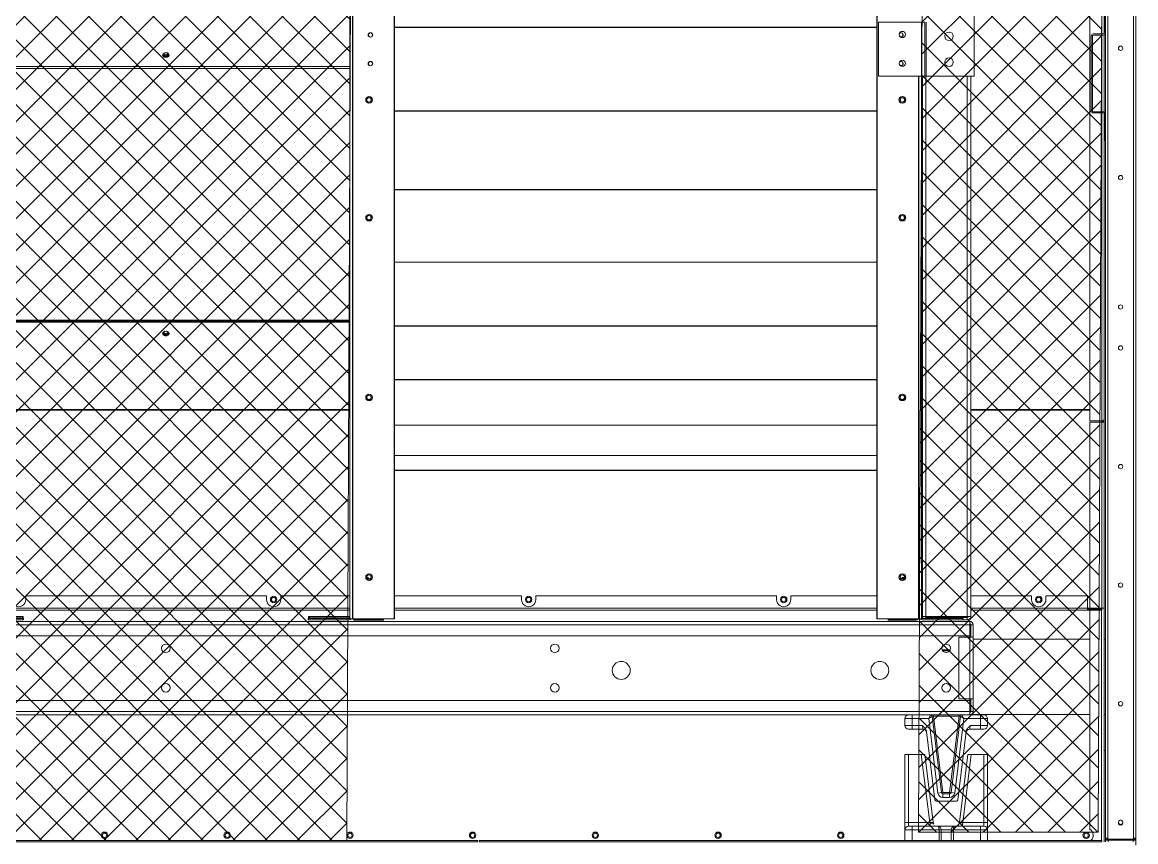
# Model space of a CAD drawing. Header units: millimetres. Extents: x 2142 to 31549, y 1327 to 22122.
# Drawn here: x 22209 to 23759, y 9060 to 10200 of the extents above; entities that cross this region are included whole.
import ezdxf

# ---------------------------------------------------------------- set-up
doc = ezdxf.new("R2010")
doc.units = ezdxf.units.MM
pattern_1 = [(45, (-804195.864, -479305.567), (-22.4506403, 22.4506403), []), (135, (-804195.864, -479305.567), (-22.4506403, -22.4506403), [])]

# ---------------------------------------------------------------- blocks, each defined once
blk = doc.blocks.new('2')
at = {"lineweight": 5}
h = blk.add_hatch(dxfattribs=at)
h.set_pattern_fill('ANSI37', scale=10)
h.set_pattern_definition(pattern_1)
h.paths.add_polyline_path([(23706.8, 9073.3), (23715.2, 10995.5), (23465.2, 10995.5), (23456.8, 9073.3)])
h = blk.add_hatch(dxfattribs=at)
h.set_pattern_fill('ANSI37', scale=10)
h.set_pattern_definition(pattern_1)
h.paths.add_polyline_path([(22661.2, 9061.4), (22669.6, 10983.7), (22157.2, 10983.7), (22148.8, 9061.4)])
at = {"color": 7, "lineweight": 20}
for p, q in [((23717.2, 9064.9), (23717.2, 11906.7)), ((23720.3, 9064.9), (23720.3, 11906.7)), ((23756.1, 9064.9), (23756.1, 11906.7)), ((23759.2, 9064.9), (23759.2, 11906.7)), ((22665.4, 9369.9), (22665.4, 10782.2)), ((22668.9, 9369.9), (22668.9, 10783.4)), ((22669.4, 9369.9), (22669.4, 10783.4)), ((22726.9, 9369.9), (22726.9, 10783.4)), ((22727.4, 9369.9), (22727.4, 10783.4)), ((23399, 9369.9), (23399, 10783.4)), ((23399.5, 9369.9), (23399.5, 10783.4)), ((21290.1, 9366.4), (23528.3, 9366.4)), ((21290.1, 9361.7), (23528.3, 9361.7)), ((21290.1, 9346.4), (23528.3, 9346.4)), ((23528.3, 9256.4), (21290.1, 9256.4)), ((23528.3, 9241.1), (21290.1, 9241.1)), ((23528.3, 9236.4), (21290.1, 9236.4))]:
    blk.add_line(p, q, dxfattribs=at)
at = {"color": 7, "lineweight": 20, "ltscale": 0.063889}
blk.add_line((23534.3, 10239.9), (23534.3, 10124.9), dxfattribs=at)
at = {"color": 7, "lineweight": 20, "ltscale": 0.316783}
blk.add_line((23695.2, 10215.6), (23695.2, 9645.3), dxfattribs=at)
at = {"color": 7, "lineweight": 20, "ltscale": 0.017627}
blk.add_line((23712.1, 10183.8), (23712.1, 10215.6), dxfattribs=at)
at = {"color": 7, "lineweight": 20, "ltscale": 0.018559}
blk.add_line((23715.2, 10184.3), (23715.2, 10217.7), dxfattribs=at)
at = {"color": 7, "lineweight": 20, "ltscale": 0.0205}
for p, q in [((23715.6, 10185.3), (23715.6, 10222.2)), ((23715.6, 10072.3), (23715.6, 10035.4))]:
    blk.add_line(p, q, dxfattribs=at)
at = {"color": 7, "lineweight": 20, "ltscale": 0.033333}
for p, q in [((23461.1, 10199.9), (23401.1, 10199.9)), ((23401.1, 10124.9), (23461.1, 10124.9))]:
    blk.add_line(p, q, dxfattribs=at)
at = {"color": 7, "lineweight": 20, "ltscale": 0.041667}
for p, q in [((23401.1, 10124.9), (23401.1, 10199.9)), ((23461.1, 10199.9), (23461.1, 10124.9)), ((23465.8, 10199.9), (23465.8, 10124.9)), ((23467.3, 10199.9), (23467.3, 10124.9))]:
    blk.add_line(p, q, dxfattribs=at)
at = {"color": 7, "lineweight": 20, "ltscale": 0.002611}
for p, q in [((23461.1, 10199.9), (23465.8, 10199.9)), ((23461.1, 10124.9), (23465.8, 10124.9)), ((23462.5, 9373.1), (23467.2, 9373.1)), ((23529.5, 9373.1), (23524.8, 9373.1)), ((23528.3, 9361.7), (23528.3, 9366.4)), ((23528.3, 9344.4), (23533, 9344.4)), ((23528.3, 9258.4), (23533, 9258.4)), ((23528.3, 9241.1), (23528.3, 9236.4))]:
    blk.add_line(p, q, dxfattribs=at)
at = {"color": 7, "lineweight": 20, "ltscale": 0.373111}
for p, q in [((23399, 10193), (22727.4, 10193)), ((22727.4, 10192.9), (23399, 10192.9)), ((22727.4, 10192.6), (23399, 10192.6)), ((23399, 10192.5), (22727.4, 10192.5)), ((23399, 10076.9), (22727.4, 10076.9)), ((22727.4, 10076.8), (23399, 10076.8)), ((22727.4, 10076.5), (23399, 10076.5)), ((23399, 10076.4), (22727.4, 10076.4)), ((23399, 9967.1), (22727.4, 9967.1)), ((22727.4, 9967), (23399, 9967)), ((22727.4, 9966.7), (23399, 9966.7)), ((23399, 9966.6), (22727.4, 9966.6)), ((23399, 9866.4), (22727.4, 9866.4)), ((22727.4, 9866.3), (23399, 9866.3)), ((22727.4, 9866.1), (23399, 9866.1)), ((23399, 9866), (22727.4, 9866)), ((23399, 9777.5), (22727.4, 9777.5)), ((22727.4, 9777.4), (23399, 9777.4)), ((22727.4, 9777.2), (23399, 9777.2)), ((23399, 9777.2), (22727.4, 9777.2)), ((23399, 9702.7), (22727.4, 9702.7)), ((22727.4, 9702.6), (23399, 9702.6)), ((22727.4, 9702.4), (23399, 9702.4)), ((23399, 9702.4), (22727.4, 9702.4)), ((23399, 9639.6), (22727.4, 9639.6)), ((22727.4, 9639.5), (23399, 9639.5)), ((22727.4, 9639.4), (23399, 9639.4)), ((23399, 9639.4), (22727.4, 9639.4)), ((22727.4, 9597.2), (23399, 9597.2)), ((23399, 9597.2), (22727.4, 9597.2)), ((22727.4, 9597.1), (23399, 9597.1)), ((23399, 9597.1), (22727.4, 9597.1)), ((23399, 9576.6), (22727.4, 9576.6)), ((22727.4, 9576.5), (23399, 9576.5)), ((22727.4, 9576.5), (23399, 9576.5)), ((22727.4, 9384.9), (23399, 9384.9)), ((22727.4, 9381.8), (23399, 9381.8))]:
    blk.add_line(p, q, dxfattribs=at)
at = {"color": 7, "lineweight": 20, "ltscale": 0.039056}
blk.add_line((23534.3, 10124.9), (23534.3, 10195.2), dxfattribs=at)
at = {"color": 7, "lineweight": 20, "ltscale": 0.007667}
for p, q in [((23700.3, 10183.8), (23714.1, 10183.8)), ((23700.3, 10182.2), (23714.1, 10182.2)), ((23700.3, 10075.4), (23714.1, 10075.4)), ((23714.1, 10073.8), (23700.3, 10073.8))]:
    blk.add_line(p, q, dxfattribs=at)
at = {"color": 7, "lineweight": 20, "ltscale": 0.057667}
for p, q in [((23697.2, 10180.7), (23697.2, 10076.9)), ((23698.8, 10180.7), (23698.8, 10076.9))]:
    blk.add_line(p, q, dxfattribs=at)
at = {"color": 7, "lineweight": 20, "ltscale": 0.059333}
blk.add_line((23712.1, 10075.4), (23712.1, 10182.2), dxfattribs=at)
at = {"color": 7, "lineweight": 20, "ltscale": 0.059558}
blk.add_line((23715.2, 10075.2), (23715.2, 10182.4), dxfattribs=at)
at = {"color": 7, "lineweight": 20, "ltscale": 0.284666}
blk.add_line((22153, 10138.2), (22665.4, 10138.2), dxfattribs=at)
at = {"color": 7, "lineweight": 20, "ltscale": 0.284667}
for p, q in [((22665.4, 10135.8), (22153, 10135.8)), ((22153, 9785.5), (22665.4, 9785.5)), ((22153, 9784.4), (22665.4, 9784.4)), ((22665.4, 9784), (22153, 9784)), ((22665.4, 9782.9), (22153, 9782.9)), ((22153, 9661.4), (22665.4, 9661.4)), ((22153, 9660.3), (22665.4, 9660.3)), ((22153, 9384.9), (22665.4, 9384.9)), ((22153, 9381.8), (22665.4, 9381.8))]:
    blk.add_line(p, q, dxfattribs=at)
at = {"color": 7, "lineweight": 20, "ltscale": 0.419444}
for p, q in [((23457, 9369.9), (23457, 10124.9)), ((23457.5, 9369.9), (23457.5, 10124.9)), ((23461, 9369.9), (23461, 10124.9))]:
    blk.add_line(p, q, dxfattribs=at)
at = {"color": 7, "lineweight": 20, "ltscale": 5.55578e-05}
blk.add_line((23461.1, 10124.9), (23461, 10124.9), dxfattribs=at)
at = {"color": 7, "lineweight": 20, "ltscale": 0.000160516}
blk.add_line((23461.4, 10124.9), (23461.1, 10124.9), dxfattribs=at)
at = {"color": 7, "lineweight": 20, "ltscale": 0.000777778}
blk.add_line((23462.5, 10124.9), (23461.1, 10124.9), dxfattribs=at)
at = {"color": 7, "lineweight": 20, "ltscale": 1.1675e-05}
blk.add_line((23461.1, 10124.9), (23461.1, 10124.9), dxfattribs=at)
at = {"color": 7, "lineweight": 20, "ltscale": 0.417667}
for p, q in [((23462.5, 9373.1), (23462.5, 10124.9)), ((23467.2, 9373.1), (23467.2, 10124.9)), ((23524.8, 9373.1), (23524.8, 10124.9)), ((23529.5, 9373.1), (23529.5, 10124.9))]:
    blk.add_line(p, q, dxfattribs=at)
at = {"color": 7, "lineweight": 20, "ltscale": 0.000833333}
for p, q in [((23465.8, 10124.9), (23467.3, 10124.9)), ((23712.1, 9384.9), (23712.1, 9383.4)), ((22667.4, 9369.9), (22668.9, 9369.9)), ((22667.9, 9369.9), (22669.4, 9369.9)), ((23458.5, 9369.9), (23457, 9369.9)), ((23459, 9369.9), (23457.5, 9369.9)), ((23528.3, 9361.7), (23529.8, 9361.7)), ((23528.3, 9241.1), (23529.8, 9241.1)), ((23720.3, 9063.4), (23720.3, 9064.9)), ((23759.2, 9063.4), (23759.2, 9064.9))]:
    blk.add_line(p, q, dxfattribs=at)
at = {"color": 7, "lineweight": 20, "ltscale": 0.038056}
blk.add_line((23465.8, 10124.9), (23534.3, 10124.9), dxfattribs=at)
at = {"color": 7, "lineweight": 20, "ltscale": 0.037222}
blk.add_line((23534.3, 10124.9), (23467.3, 10124.9), dxfattribs=at)
at = {"color": 7, "lineweight": 20, "ltscale": 0.002667}
blk.add_line((23529.5, 10124.9), (23534.3, 10124.9), dxfattribs=at)
at = {"color": 7, "lineweight": 20, "ltscale": 1.16463e-05}
blk.add_line((23534.3, 10124.9), (23534.3, 10124.9), dxfattribs=at)
at = {"color": 7, "lineweight": 20, "ltscale": 0.238045}
blk.add_line((23712.1, 9645.3), (23712.1, 10073.8), dxfattribs=at)
at = {"color": 7, "lineweight": 20, "ltscale": 0.236578}
blk.add_line((23715.2, 9647.5), (23715.2, 10073.3), dxfattribs=at)
at = {"color": 7, "lineweight": 20, "ltscale": 0.000888889}
for p, q in [((23715.6, 10035.4), (23717.2, 10035.4)), ((23713.6, 9644.8), (23715.2, 9644.8)), ((23712.1, 9383.4), (23712.1, 9381.8)), ((22669.9, 9369.6), (22671.5, 9369.6)), ((22711.9, 9369.6), (22711.9, 9368)), ((23414.5, 9368), (23414.5, 9369.6)), ((23453.4, 9369.6), (23453.4, 9368)), ((22843.2, 9061.4), (22843.2, 9059.8)), ((22845.2, 9059.8), (22845.2, 9061.4)), ((23712.2, 9059.8), (23712.2, 9061.4)), ((23720.3, 9061.8), (23720.3, 9063.4)), ((23759.2, 9061.8), (23759.2, 9063.4))]:
    blk.add_line(p, q, dxfattribs=at)
at = {"color": 7, "lineweight": 20, "ltscale": 0.000833656}
for p, q in [((23461, 9661.4), (23462.5, 9661.4)), ((23461, 9660.3), (23462.5, 9660.3))]:
    blk.add_line(p, q, dxfattribs=at)
at = {"color": 7, "lineweight": 20, "ltscale": 0.092056}
for p, q in [((23529.5, 9661.4), (23695.2, 9661.4)), ((23529.5, 9660.3), (23695.2, 9660.3))]:
    blk.add_line(p, q, dxfattribs=at)
at = {"color": 7, "lineweight": 20, "ltscale": 0.008061}
blk.add_line((23715.2, 9644.8), (23715.2, 9659.3), dxfattribs=at)
at = {"color": 7, "lineweight": 20, "ltscale": 0.009389}
for p, q in [((23695.2, 9645.3), (23712.1, 9645.3)), ((23695.2, 9643.5), (23712.1, 9643.5)), ((23692.1, 9401.8), (23692.1, 9384.9)), ((23695.2, 9384.9), (23712.1, 9384.9)), ((23759.2, 9064.9), (23759.2, 9081.8))]:
    blk.add_line(p, q, dxfattribs=at)
at = {"color": 7, "lineweight": 20, "ltscale": 0.143679}
for p, q in [((23695.2, 9384.9), (23695.2, 9643.5)), ((23712.1, 9384.9), (23712.1, 9643.5)), ((23715.2, 9384.9), (23715.2, 9643.5))]:
    blk.add_line(p, q, dxfattribs=at)
at = {"color": 7, "lineweight": 20, "ltscale": 0.00103}
blk.add_line((23712.1, 9643.5), (23712.1, 9645.3), dxfattribs=at)
at = {"color": 7, "lineweight": 20, "ltscale": 0.001722}
for p, q in [((23715.2, 9643.5), (23712.1, 9643.5)), ((23692.1, 9381.8), (23692.1, 9384.9)), ((23715.2, 9384.9), (23712.1, 9384.9)), ((23717.2, 9064.9), (23720.3, 9064.9)), ((23759.2, 9064.9), (23756.1, 9064.9))]:
    blk.add_line(p, q, dxfattribs=at)
at = {"color": 7, "lineweight": 20, "ltscale": 0.00048142}
blk.add_line((23713.6, 9644.8), (23713.6, 9645.6), dxfattribs=at)
at = {"color": 7, "lineweight": 20, "ltscale": 0.000698042}
for p, q in [((23713.6, 9644.8), (23713.6, 9643.5)), ((23715.2, 9643.5), (23715.2, 9644.8))]:
    blk.add_line(p, q, dxfattribs=at)
at = {"color": 7, "lineweight": 20, "ltscale": 0.000157563}
blk.add_line((23714.9, 9646.6), (23715.2, 9646.6), dxfattribs=at)
at = {"color": 7, "lineweight": 20, "ltscale": 0.000501055}
blk.add_line((23715.2, 9646.6), (23715.2, 9647.5), dxfattribs=at)
at = {"color": 7, "lineweight": 20, "ltscale": 0.186111}
for p, q in [((22549.2, 9401.8), (22214.2, 9401.8)), ((23259.2, 9401.8), (22924.2, 9401.8))]:
    blk.add_line(p, q, dxfattribs=at)
at = {"color": 7, "lineweight": 20, "ltscale": 0.002747}
for p, q in [((22214.2, 9401.8), (22214.2, 9396.8)), ((22549.2, 9396.8), (22549.2, 9401.8)), ((22569.2, 9401.8), (22569.2, 9396.8)), ((22904.2, 9396.8), (22904.2, 9401.8)), ((22924.2, 9401.8), (22924.2, 9396.8)), ((23259.2, 9396.8), (23259.2, 9401.8)), ((23279.2, 9401.8), (23279.2, 9396.8)), ((23614.2, 9396.8), (23614.2, 9401.8)), ((23634.2, 9401.8), (23634.2, 9396.8))]:
    blk.add_line(p, q, dxfattribs=at)
at = {"color": 7, "lineweight": 20, "ltscale": 0.053444}
blk.add_line((22665.4, 9401.8), (22569.2, 9401.8), dxfattribs=at)
at = {"color": 7, "lineweight": 20, "ltscale": 0.098223}
blk.add_line((22904.2, 9401.8), (22727.4, 9401.8), dxfattribs=at)
at = {"color": 7, "lineweight": 20, "ltscale": 0.066555}
blk.add_line((23399, 9401.8), (23279.2, 9401.8), dxfattribs=at)
at = {"color": 7, "lineweight": 20, "ltscale": 0.000833626}
for p, q in [((23462.5, 9401.8), (23461, 9401.8)), ((23461, 9384.9), (23462.5, 9384.9)), ((23461, 9381.8), (23462.5, 9381.8)), ((23461, 9373.3), (23462.5, 9373.3))]:
    blk.add_line(p, q, dxfattribs=at)
at = {"color": 7, "lineweight": 20, "ltscale": 0.047056}
blk.add_line((23614.2, 9401.8), (23529.5, 9401.8), dxfattribs=at)
at = {"color": 7, "lineweight": 20, "ltscale": 0.032167}
blk.add_line((23692.1, 9401.8), (23634.2, 9401.8), dxfattribs=at)
at = {"color": 7, "lineweight": 20, "ltscale": 0.090334}
for p, q in [((23529.5, 9384.9), (23692.1, 9384.9)), ((23529.5, 9381.8), (23692.1, 9381.8))]:
    blk.add_line(p, q, dxfattribs=at)
at = {"color": 7, "lineweight": 20, "ltscale": 0.011111}
for p, q in [((23692.1, 9384.9), (23712.1, 9384.9)), ((23712.1, 9383.4), (23692.1, 9383.4)), ((23692.1, 9381.8), (23712.1, 9381.8))]:
    blk.add_line(p, q, dxfattribs=at)
at = {"color": 7, "lineweight": 20, "ltscale": 0.169047}
blk.add_line((23695.2, 9077.5), (23695.2, 9381.8), dxfattribs=at)
at = {"color": 7, "lineweight": 20, "ltscale": 0.177968}
blk.add_line((23711.7, 9381.8), (23711.7, 9061.4), dxfattribs=at)
at = {"color": 7, "lineweight": 20, "ltscale": 0.180579}
blk.add_line((23715.2, 9384.9), (23715.2, 9059.8), dxfattribs=at)
at = {"color": 7, "lineweight": 20, "ltscale": 0.031945}
blk.add_line((22153, 9373.3), (22210.5, 9373.3), dxfattribs=at)
at = {"color": 7, "lineweight": 20, "ltscale": 0.031389}
for p, q in [((22153, 9373.3), (22209.5, 9373.3)), ((22154, 9370.4), (22210.5, 9370.4)), ((22154, 9368.4), (22210.5, 9368.4)), ((22154.5, 9370.4), (22211, 9370.4)), ((22154.5, 9368.4), (22211, 9368.4)), ((22663.9, 9370.4), (22607.4, 9370.4)), ((22663.9, 9368.4), (22607.4, 9368.4)), ((22664.4, 9370.4), (22607.9, 9370.4)), ((22664.4, 9368.4), (22607.9, 9368.4)), ((22665.4, 9373.3), (22608.9, 9373.3)), ((23462, 9370.4), (23518.5, 9370.4)), ((23462, 9368.4), (23518.5, 9368.4)), ((23462.5, 9370.4), (23519, 9370.4)), ((23462.5, 9368.4), (23519, 9368.4))]:
    blk.add_line(p, q, dxfattribs=at)
at = {"color": 7, "lineweight": 20, "ltscale": 0.031862}
for p, q in [((22153.2, 9371.3), (22210.5, 9371.3)), ((22665.3, 9371.3), (22607.9, 9371.3))]:
    blk.add_line(p, q, dxfattribs=at)
at = {"color": 7, "lineweight": 20, "ltscale": 0.031307}
blk.add_line((22153.2, 9371.3), (22209.5, 9371.3), dxfattribs=at)
at = {"color": 7, "lineweight": 20, "ltscale": 0.001111}
for p, q in [((22209.5, 9371.3), (22209.5, 9373.3)), ((22210.5, 9371.3), (22210.5, 9373.3)), ((22210.5, 9370.4), (22210.5, 9368.4)), ((22211, 9370.4), (22211, 9368.4)), ((22607.4, 9370.4), (22607.4, 9368.4)), ((22607.9, 9371.3), (22607.9, 9373.3)), ((22607.9, 9370.4), (22607.9, 9368.4)), ((22608.9, 9371.3), (22608.9, 9373.3)), ((22665.4, 9369.9), (22667.4, 9369.9)), ((22665.9, 9369.9), (22667.9, 9369.9)), ((23460.5, 9369.9), (23458.5, 9369.9)), ((23461, 9369.9), (23459, 9369.9)), ((23518.5, 9370.4), (23518.5, 9368.4)), ((23519, 9370.4), (23519, 9368.4)), ((23715.2, 9341.7), (23717.2, 9341.7)), ((23717.2, 9236.7), (23715.2, 9236.7)), ((23715.2, 9186.7), (23717.2, 9186.7)), ((23720.7, 9059.8), (23720.7, 9061.8))]:
    blk.add_line(p, q, dxfattribs=at)
at = {"color": 7, "lineweight": 20, "ltscale": 0.031944}
blk.add_line((22665.4, 9373.3), (22607.9, 9373.3), dxfattribs=at)
at = {"color": 7, "lineweight": 20, "ltscale": 0.031306}
blk.add_line((22665.3, 9371.3), (22608.9, 9371.3), dxfattribs=at)
at = {"color": 7, "lineweight": 20, "ltscale": 0.032222}
for p, q in [((22668.9, 9369.9), (22726.9, 9369.9)), ((22669.4, 9369.9), (22727.4, 9369.9)), ((23457, 9369.9), (23399, 9369.9)), ((23457.5, 9369.9), (23399.5, 9369.9))]:
    blk.add_line(p, q, dxfattribs=at)
at = {"color": 7, "lineweight": 20, "ltscale": 0.000166668}
blk.add_line((22669.9, 9369.6), (22669.9, 9369.9), dxfattribs=at)
at = {"color": 7, "lineweight": 20, "ltscale": 0.000166667}
for p, q in [((22671.5, 9369.9), (22671.5, 9369.6)), ((22711.9, 9369.9), (22711.9, 9369.6)), ((23414.5, 9369.9), (23414.5, 9369.6)), ((23454.9, 9369.9), (23454.9, 9369.6))]:
    blk.add_line(p, q, dxfattribs=at)
at = {"color": 7, "lineweight": 20, "ltscale": 0.022444}
for p, q in [((22671.5, 9369.6), (22711.9, 9369.6)), ((22711.9, 9369.6), (22671.5, 9369.6)), ((22671.5, 9368), (22711.9, 9368)), ((23454.9, 9369.6), (23414.5, 9369.6))]:
    blk.add_line(p, q, dxfattribs=at)
at = {"color": 7, "lineweight": 20, "ltscale": 0.000444384}
blk.add_line((22711.9, 9369.6), (22711.9, 9368.8), dxfattribs=at)
at = {"color": 7, "lineweight": 20, "ltscale": 0.021611}
for p, q in [((23453.4, 9369.6), (23414.5, 9369.6)), ((23453.4, 9368), (23414.5, 9368)), ((23759.2, 9063.4), (23720.3, 9063.4)), ((23759.2, 9063.4), (23720.3, 9063.4)), ((23759.2, 9061.8), (23720.3, 9061.8))]:
    blk.add_line(p, q, dxfattribs=at)
at = {"color": 7, "lineweight": 20, "ltscale": 0.000961948}
blk.add_line((23461.2, 9371.3), (23462.9, 9371.3), dxfattribs=at)
blk.add_line((23461.2, 9371.3), (23462.9, 9371.3), dxfattribs=at)
at = {"color": 7, "lineweight": 20, "ltscale": 0.032}
for p, q in [((23524.8, 9373.1), (23467.2, 9373.1)), ((23524.8, 9371.6), (23467.2, 9371.6))]:
    blk.add_line(p, q, dxfattribs=at)
at = {"color": 7, "lineweight": 20, "ltscale": 0.000833335}
for p, q in [((23517.5, 9371.6), (23517.5, 9373.1)), ((23518.5, 9371.6), (23518.5, 9373.1))]:
    blk.add_line(p, q, dxfattribs=at)
at = {"color": 7, "lineweight": 20, "ltscale": 0.003222}
blk.add_line((23524.8, 9368.4), (23519, 9368.4), dxfattribs=at)
at = {"color": 7, "lineweight": 20, "ltscale": 0.001778}
for p, q in [((23524.8, 9371.6), (23524.8, 9368.4)), ((23533, 9361.7), (23529.8, 9361.7)), ((23529.8, 9241.1), (23533, 9241.1))]:
    blk.add_line(p, q, dxfattribs=at)
at = {"color": 7, "lineweight": 20, "ltscale": 0.009611}
for p, q in [((23528.3, 9344.4), (23528.3, 9361.7)), ((23529.8, 9361.7), (23529.8, 9344.4)), ((23533, 9344.4), (23533, 9361.7)), ((23528.3, 9241.1), (23528.3, 9258.4)), ((23529.8, 9258.4), (23529.8, 9241.1)), ((23533, 9241.1), (23533, 9258.4))]:
    blk.add_line(p, q, dxfattribs=at)
at = {"color": 7, "lineweight": 20, "ltscale": 0.0085}
for p, q in [((23528.3, 9346.4), (23528.3, 9361.7)), ((23528.3, 9344.4), (23513, 9344.4)), ((23513, 9258.4), (23528.3, 9258.4)), ((23528.3, 9241.1), (23528.3, 9256.4))]:
    blk.add_line(p, q, dxfattribs=at)
at = {"color": 7, "lineweight": 20, "ltscale": 0.047778}
for p, q in [((23513, 9344.4), (23513, 9258.4)), ((23528.3, 9344.4), (23528.3, 9258.4)), ((23533, 9344.4), (23533, 9258.4))]:
    blk.add_line(p, q, dxfattribs=at)
at = {"color": 7, "lineweight": 20, "ltscale": 0.090111}
blk.add_line((23533, 9341.7), (23695.2, 9341.7), dxfattribs=at)
at = {"color": 7, "lineweight": 20, "ltscale": 0.006331}
blk.add_line((23489.8, 9327), (23501.2, 9327), dxfattribs=at)
at = {"color": 7, "lineweight": 20, "ltscale": 0.002982}
for p, q in [((23495.5, 9326.2), (23490.1, 9326.2)), ((23500.9, 9326.2), (23495.5, 9326.2))]:
    blk.add_line(p, q, dxfattribs=at)
at = {"color": 7, "lineweight": 20, "ltscale": 0.002791}
for p, q in [((23495.5, 9325.6), (23490.5, 9325.6)), ((23500.5, 9325.6), (23495.5, 9325.6))]:
    blk.add_line(p, q, dxfattribs=at)
at = {"color": 7, "lineweight": 20, "ltscale": 0.005556}
for p, q in [((23438, 9231.4), (23438, 9221.4)), ((23448, 9231.4), (23438, 9231.4)), ((23448, 9231.4), (23448, 9221.4)), ((23553, 9231.4), (23543, 9231.4)), ((23543, 9231.4), (23543, 9221.4)), ((23553, 9231.4), (23553, 9221.4)), ((23448, 9221.4), (23438, 9221.4)), ((23553, 9221.4), (23543, 9221.4)), ((23553, 9086.4), (23553, 9076.4)), ((23448, 9076.4), (23438, 9076.4)), ((23553, 9076.4), (23543, 9076.4))]:
    blk.add_line(p, q, dxfattribs=at)
at = {"color": 7, "lineweight": 20, "ltscale": 0.002778}
for p, q in [((23448, 9236.4), (23448, 9231.4)), ((23548, 9236.4), (23543, 9236.4)), ((23543, 9236.4), (23543, 9231.4)), ((23448, 9216.4), (23443, 9216.4)), ((23448, 9221.4), (23448, 9216.4)), ((23543, 9221.4), (23543, 9216.4)), ((23548, 9216.4), (23543, 9216.4)), ((23443, 9181.4), (23438, 9181.4)), ((23553, 9181.4), (23548, 9181.4)), ((23488.8, 9128.2), (23483.8, 9127.6)), ((23490.8, 9126.4), (23490.8, 9121.4)), ((23500.2, 9126.4), (23500.2, 9121.4)), ((23502.2, 9128.2), (23507.2, 9127.6)), ((23443, 9086.4), (23438, 9086.4)), ((23443, 9081.4), (23443, 9086.4)), ((23472.4, 9086.4), (23477.3, 9087)), ((23518.7, 9086.4), (23513.7, 9087)), ((23548, 9086.4), (23553, 9086.4)), ((23548, 9086.4), (23548, 9081.4)), ((23448, 9081.4), (23443, 9081.4)), ((23448, 9081.4), (23448, 9076.4)), ((23543, 9081.4), (23543, 9076.4)), ((23548, 9081.4), (23543, 9081.4))]:
    blk.add_line(p, q, dxfattribs=at)
at = {"color": 7, "lineweight": 20, "ltscale": 0.01282}
for p, q in [((23471.1, 9231.4), (23448, 9231.4)), ((23543, 9231.4), (23519.9, 9231.4))]:
    blk.add_line(p, q, dxfattribs=at)
at = {"color": 7, "lineweight": 20, "ltscale": 0.003145}
for p, q in [((23471.1, 9231.4), (23473.7, 9236.4)), ((23471.1, 9231.4), (23475.7, 9234.7)), ((23519.9, 9231.4), (23515.3, 9234.7)), ((23519.9, 9231.4), (23517.3, 9236.4))]:
    blk.add_line(p, q, dxfattribs=at)
at = {"color": 7, "lineweight": 20, "ltscale": 0.058129}
for p, q in [((23471.1, 9231.4), (23483.8, 9127.6)), ((23507.2, 9127.6), (23519.9, 9231.4))]:
    blk.add_line(p, q, dxfattribs=at)
at = {"color": 7, "lineweight": 20, "ltscale": 0.059604}
for p, q in [((23475.7, 9234.7), (23488.8, 9128.2)), ((23477.7, 9234.7), (23490.8, 9128.2)), ((23513.3, 9234.7), (23500.2, 9128.2)), ((23502.2, 9128.2), (23515.3, 9234.7))]:
    blk.add_line(p, q, dxfattribs=at)
at = {"color": 7, "lineweight": 20, "ltscale": 0.000975701}
for p, q in [((23477.7, 9236.4), (23477.7, 9234.7)), ((23513.3, 9236.4), (23513.3, 9234.7)), ((23490.8, 9128.2), (23490.8, 9126.4)), ((23500.2, 9128.2), (23500.2, 9126.4))]:
    blk.add_line(p, q, dxfattribs=at)
at = {"color": 7, "lineweight": 20, "ltscale": 0.019777}
blk.add_line((23513.3, 9234.7), (23477.7, 9234.7), dxfattribs=at)
at = {"color": 7, "lineweight": 20, "ltscale": 0.008167}
blk.add_line((23543, 9236.4), (23528.3, 9236.4), dxfattribs=at)
at = {"color": 7, "lineweight": 20, "ltscale": 0.0919}
blk.add_line((23695.2, 9236.7), (23529.8, 9236.7), dxfattribs=at)
at = {"color": 7, "lineweight": 20, "ltscale": 0.007694}
for p, q in [((23448, 9221.4), (23461.9, 9221.4)), ((23543, 9221.4), (23529.2, 9221.4))]:
    blk.add_line(p, q, dxfattribs=at)
at = {"color": 7, "lineweight": 20, "ltscale": 0.008376}
for p, q in [((23448, 9216.4), (23463.1, 9216.4)), ((23543, 9216.4), (23527.9, 9216.4))]:
    blk.add_line(p, q, dxfattribs=at)
at = {"color": 7, "lineweight": 20, "ltscale": 0.00286}
for p, q in [((23463.1, 9216.4), (23461.9, 9221.4)), ((23529.2, 9221.4), (23527.9, 9216.4)), ((23472.4, 9086.4), (23473.6, 9081.4)), ((23518.7, 9086.4), (23517.4, 9081.4))]:
    blk.add_line(p, q, dxfattribs=at)
at = {"color": 7, "lineweight": 20, "ltscale": 0.053282}
for p, q in [((23479.6, 9118.2), (23467.9, 9213.4)), ((23511.4, 9118.2), (23523.1, 9213.4))]:
    blk.add_line(p, q, dxfattribs=at)
at = {"color": 7, "lineweight": 20, "ltscale": 0.052778}
for p, q in [((23438, 9181.4), (23438, 9086.4)), ((23443, 9181.4), (23443, 9086.4)), ((23548, 9086.4), (23548, 9181.4)), ((23553, 9086.4), (23553, 9181.4))]:
    blk.add_line(p, q, dxfattribs=at)
at = {"color": 7, "lineweight": 20, "ltscale": 0.009824}
for p, q in [((23443, 9181.4), (23460.7, 9181.4)), ((23548, 9181.4), (23530.3, 9181.4))]:
    blk.add_line(p, q, dxfattribs=at)
at = {"color": 7, "lineweight": 20, "ltscale": 0.053174}
for p, q in [((23472.4, 9086.4), (23460.7, 9181.4)), ((23518.7, 9086.4), (23530.3, 9181.4))]:
    blk.add_line(p, q, dxfattribs=at)
at = {"color": 7, "lineweight": 20, "ltscale": 0.002799}
for p, q in [((23465.7, 9181.4), (23460.7, 9181.4)), ((23525.3, 9181.4), (23530.3, 9181.4))]:
    blk.add_line(p, q, dxfattribs=at)
at = {"color": 7, "lineweight": 20, "ltscale": 0.052833}
for p, q in [((23477.3, 9087), (23465.7, 9181.4)), ((23513.7, 9087), (23525.3, 9181.4))]:
    blk.add_line(p, q, dxfattribs=at)
at = {"color": 7, "lineweight": 20, "ltscale": 0.015502}
blk.add_line((23509.5, 9116.4), (23481.6, 9116.4), dxfattribs=at)
at = {"color": 7, "lineweight": 20, "ltscale": 0.005249}
for p, q in [((23490.8, 9128.2), (23500.2, 9128.2)), ((23500.2, 9126.4), (23490.8, 9126.4)), ((23500.2, 9121.4), (23490.8, 9121.4))]:
    blk.add_line(p, q, dxfattribs=at)
at = {"color": 7, "lineweight": 20, "ltscale": 0.005554}
blk.add_line((23438, 9076.4), (23438, 9086.4), dxfattribs=at)
at = {"color": 7, "lineweight": 20, "ltscale": 0.016305}
for p, q in [((23443, 9086.4), (23472.4, 9086.4)), ((23518.7, 9086.4), (23548, 9086.4))]:
    blk.add_line(p, q, dxfattribs=at)
at = {"color": 7, "lineweight": 20, "ltscale": 0.002757}
blk.add_line((23477.5, 9085.8), (23472.5, 9085.8), dxfattribs=at)
at = {"color": 7, "lineweight": 20, "ltscale": 0.000682136}
for p, q in [((23477.3, 9087), (23477.5, 9085.8)), ((23513.7, 9087), (23513.5, 9085.8))]:
    blk.add_line(p, q, dxfattribs=at)
at = {"color": 7, "lineweight": 20, "ltscale": 3.0969e-05}
blk.add_line((23479.2, 9082.6), (23479.2, 9082.6), dxfattribs=at)
at = {"color": 7, "lineweight": 20, "ltscale": 0.008333}
for p, q in [((23438, 9061.4), (23438, 9076.4)), ((23448, 9061.4), (23448, 9076.4)), ((23485.5, 9061.4), (23485.5, 9076.4)), ((23488.5, 9061.4), (23488.5, 9076.4)), ((23502.5, 9061.4), (23502.5, 9076.4)), ((23505.5, 9061.4), (23505.5, 9076.4)), ((23543, 9061.4), (23543, 9076.4)), ((23553, 9061.4), (23553, 9076.4))]:
    blk.add_line(p, q, dxfattribs=at)
at = {"color": 7, "lineweight": 20, "ltscale": 0.019722}
for p, q in [((23448, 9081.4), (23483.5, 9081.4)), ((23543, 9081.4), (23507.5, 9081.4))]:
    blk.add_line(p, q, dxfattribs=at)
at = {"color": 7, "lineweight": 20, "ltscale": 0.020833}
for p, q in [((23448, 9076.4), (23485.5, 9076.4)), ((23543, 9076.4), (23505.5, 9076.4))]:
    blk.add_line(p, q, dxfattribs=at)
at = {"color": 7, "lineweight": 20, "ltscale": 7.47467e-06}
blk.add_line((23482.5, 9081.4), (23482.5, 9081.4), dxfattribs=at)
at = {"color": 7, "lineweight": 20, "ltscale": 0.013331}
blk.add_line((23507.5, 9081.4), (23483.5, 9081.4), dxfattribs=at)
at = {"color": 7, "lineweight": 20, "ltscale": 0.001667}
for p, q in [((23488.5, 9076.4), (23485.5, 9076.4)), ((23505.5, 9076.4), (23502.5, 9076.4))]:
    blk.add_line(p, q, dxfattribs=at)
at = {"color": 7, "lineweight": 20, "ltscale": 0.007778}
blk.add_line((23502.5, 9076.4), (23488.5, 9076.4), dxfattribs=at)
at = {"color": 7, "lineweight": 20, "ltscale": 0.482222}
for p, q in [((22843.2, 9061.4), (21975.2, 9061.4)), ((22843.2, 9059.8), (21975.2, 9059.8))]:
    blk.add_line(p, q, dxfattribs=at)
at = {"color": 7, "lineweight": 20, "ltscale": 0.481667}
for p, q in [((22845.2, 9061.4), (23712.2, 9061.4)), ((22845.2, 9059.8), (23712.2, 9059.8))]:
    blk.add_line(p, q, dxfattribs=at)
at = {"color": 7, "lineweight": 20, "ltscale": 0.002805}
blk.add_line((23717.2, 9059.8), (23717.2, 9064.9), dxfattribs=at)
at = {"color": 7, "lineweight": 20, "ltscale": 0.001199}
blk.add_line((23755.7, 9061.8), (23755.7, 9059.7), dxfattribs=at)
at = {"color": 7, "lineweight": 20, "ltscale": 0.003722}
blk.add_line((23759.2, 9061.8), (23759.2, 9055.1), dxfattribs=at)
blk.add_line((23759.2, 9061.8), (23759.2, 9055.1), dxfattribs=at)
at = {"color": 0, "lineweight": 20}
for points in [[(23465.2, 10995.5), (23715.2, 10995.5), (23706.8, 9073.3), (23456.8, 9073.3)], [(22157.2, 10983.7), (22669.6, 10983.7), (22661.2, 9061.4), (22148.8, 9061.4)]]:
    blk.add_lwpolyline(points, close=True, dxfattribs=at)
at = {"color": 7, "lineweight": 20}
for centre, radius in [((22693.7, 10182.4), 3), ((22694.2, 10182.4), 3), ((23434.3, 10182.8), 4.5), ((23499.3, 10180.4), 6), ((23738.2, 10163.8), 3), ((22693.7, 10142.4), 3), ((22694.2, 10142.4), 3), ((23434.3, 10142.8), 4.5), ((23499.3, 10144.4), 6), ((22691.9, 10092), 4.5), ((22692.4, 10092), 4.5), ((22691.9, 10092), 3), ((23434, 10092), 4.5), ((23434.5, 10092), 4.5), ((23434.5, 10092), 3), ((23738.2, 9983.8), 3), ((22691.9, 9928), 4.5), ((22692.4, 9928), 4.5), ((22691.9, 9928), 3), ((23434, 9928), 4.5), ((23434.5, 9928), 4.5), ((23434.5, 9928), 3), ((23738.2, 9803.8), 3), ((23738.2, 9746.8), 3), ((22691.9, 9678), 4.5), ((22692.4, 9678), 4.5), ((22691.9, 9678), 3), ((23434, 9678), 4.5), ((23434.5, 9678), 4.5), ((23434.5, 9678), 3), ((23738.2, 9581.8), 3), ((22691.9, 9428), 4.5), ((22692.4, 9428), 4.5), ((22691.9, 9428), 3), ((23434, 9428), 4.5), ((23434.5, 9428), 4.5), ((23434.5, 9428), 3), ((23738.2, 9416.8), 3), ((22559.2, 9396.8), 4.5), ((22559.2, 9396.8), 3), ((22914.2, 9396.8), 4.5), ((22914.2, 9396.8), 3), ((23269.2, 9396.8), 4.5), ((23269.2, 9396.8), 3), ((23624.2, 9396.8), 4.5), ((23624.2, 9396.8), 3), ((22409.2, 9328.9), 6), ((22950.5, 9328.9), 6), ((23495.5, 9328.9), 6), ((23043, 9298.2), 12.5), ((23403, 9298.2), 12.5), ((22409.2, 9273.9), 6), ((22950.5, 9273.9), 6), ((23495.5, 9273.9), 6), ((23738.2, 9251.8), 3), ((22323.8, 9068.8), 4.5), ((22323.8, 9068.8), 3), ((22494.6, 9068.8), 4.5), ((22494.6, 9068.8), 3), ((22665.4, 9068.8), 4.5), ((22665.4, 9068.8), 3), ((22836.2, 9068.8), 4.5), ((22836.2, 9068.8), 3), ((23007, 9068.8), 4.5), ((23007, 9068.8), 3), ((23177.8, 9068.8), 4.5), ((23177.8, 9068.8), 3), ((23348.6, 9068.8), 4.5), ((23348.6, 9068.8), 3), ((23690.2, 9068.8), 4.5), ((23690.2, 9068.8), 3)]:
    blk.add_circle(centre, radius, dxfattribs=at)
for centre, radius, start, end in [((23432.7, 10182.4), 3, 224.4929, 163.5797), ((23432.2, 10182.4), 3, 249.3987, 132.1701), ((23700.3, 10180.7), 3.1, 90, 180), ((23714.1, 10185.3), 1.5, 270, 0), ((23714.1, 10185.3), 3.1, 270, 359.3165), ((23432.7, 10182.7), 3, 209.0999, 295.3866), ((23700.3, 10180.7), 1.5, 90, 180), ((23432.7, 10142.4), 3, 224.4929, 163.5797), ((23432.7, 10142.7), 3, 209.0999, 295.3866), ((23432.2, 10142.4), 3, 249.3987, 132.1701), ((23700.3, 10076.9), 3.1, 180, 270), ((23700.3, 10076.9), 1.5, 180, 270), ((23714.1, 10072.3), 3.1, 0.6835, 90), ((23714.1, 10072.3), 1.5, 0, 90), ((23756.1, 9768.7), 3.1, 0, 0.1902), ((22204.2, 9396.8), 10, 179.9999, 0), ((22559.2, 9396.8), 10, 179.9999, 0), ((22914.2, 9396.8), 10, 179.9999, 0), ((23269.2, 9396.8), 10, 179.9999, 0), ((23624.2, 9396.8), 10, 179.9999, 0), ((22663.9, 9371.9), 1.5, 270, 0), ((22663.9, 9371.9), 3.5, 270, 325.1502), ((22664.4, 9374.8), 1.5, 270, 311.777), ((22664.4, 9371.9), 1.5, 270, 311.8103), ((22664.4, 9371.9), 3.5, 270, 325.1501), ((22671.5, 9369.6), 1.6, 180, 270), ((23453.4, 9371.1), 3.1, 270, 337.2261), ((23462, 9371.9), 3.5, 214.8499, 270), ((23462.5, 9371.9), 3.5, 214.8498, 270), ((23462, 9374.8), 1.5, 228.1564, 270), ((23462.5, 9371.9), 1.5, 180, 270), ((23462, 9371.9), 1.5, 228.1896, 270), ((23467.2, 9373.1), 4.7, 180, 215.054), ((23467.2, 9373.1), 1.5, 180, 270), ((23467.2, 9373.1), 4.7, 269.1104, 270), ((23524.8, 9373.1), 4.7, 270, 0), ((23524.8, 9373.1), 1.5, 270, 0), ((23528.3, 9361.7), 4.7, 0, 90), ((23528.3, 9361.7), 1.5, 0, 90), ((23528.3, 9241.1), 1.5, 270, 0), ((23528.3, 9241.1), 4.7, 270, 0), ((22376.4, 9241.1), 4.7, 269.7157, 270), ((22442, 9241.1), 4.7, 270, 270.2843), ((23443, 9231.4), 5, 90, 180), ((23462.7, 9241.1), 4.7, 269.7193, 270), ((23473.7, 9234.4), 2, 7, 90), ((23517.3, 9234.4), 2, 90, 173), ((23548, 9231.4), 5, 0, 90), ((23443, 9221.4), 5, 180, 270), ((23463.1, 9211.4), 5, 7, 90), ((23527.9, 9211.4), 5, 90, 173), ((23548, 9221.4), 5, 270, 0), ((23481.6, 9118.4), 2, 187, 270), ((23490.8, 9128.4), 7, 187, 270), ((23490.8, 9128.4), 2, 187, 270), ((23500.2, 9128.4), 2, 270, 353), ((23500.2, 9128.4), 7, 270, 353), ((23509.5, 9118.4), 2, 270, 353), ((23482.4, 9086.4), 4.97, 189.5376, 207.8079), ((23508.6, 9086.4), 5, 270.1925, 332.2505), ((23508.6, 9086.4), 4.97, 332.1984, 350.4499), ((23508.5, 9086.5), 5.08, 332.5082, 341.5499), ((23508.6, 9086.4), 5, 341.2438, 352.9996), ((23738.2, 9086.8), 3, 350.4059, 350.3998), ((23738.2, 9085.8), 3, 170.4059, 9.5941), ((23443, 9076.4), 5, 90, 180), ((23482.4, 9086.6), 5.19, 266.0466, 269.6153), ((23483.5, 9076.4), 5, 360, 90), ((23507.5, 9076.4), 5, 90, 180), ((23548, 9076.4), 5, 0, 90), ((23690.2, 9068.8), 10, 312.269, 59.9997), ((23720.3, 9064.9), 3.1, 180, 270), ((23720.3, 9064.9), 1.5, 180, 270)]:
    blk.add_arc(centre, radius, start, end, dxfattribs=at)
for centre, major_axis, ratio, start_param, end_param in [((22409.2, 10154.4), (-4.5, 0), 0.7178, 4.212389, 6.283156), ((22409.2, 10154.4), (-4.5, 0), 0.7178, 6.283156, 9.424749), ((22409.2, 10155.5), (-4.5, 0), 0.7178, 0.173307, 2.968286), ((22409.2, 10155.5), (-3, 0), 0.7178, 5.032424, 6.283156), ((22409.2, 10155.5), (-3, 0), 0.7178, 6.283156, 9.424749), ((22409.2, 10156.9), (-3, 0), 0.7178, 0.329242, 2.812351), ((22409.2, 10155.5), (-3, 0), 0.7178, 4.212389, 4.393253), ((22409.2, 10155.5), (-3, 0), 0.7178, 3.141564, 4.212389), ((22409.2, 10154.4), (-4.5, 0), 0.7178, 3.141564, 4.212389), ((22409.2, 9766.8), (-4.5, 0), 0.7178, 4.212389, 6.283156), ((22409.2, 9766.8), (-4.5, 0), 0.7178, 6.283156, 9.424749), ((22409.2, 9767.9), (-4.5, 0), 0.7178, 0.173307, 2.968286), ((22409.2, 9767.9), (-3, 0), 0.7178, 5.032424, 6.283156), ((22409.2, 9767.9), (-3, 0), 0.7178, 6.283156, 7.353982), ((22409.2, 9769.3), (-3, 0), 0.7178, 0.329242, 1.070796), ((22409.2, 9769.3), (-3, 0), 0.7178, 1.070796, 2.812351), ((22409.2, 9767.9), (-3, 0), 0.7178, 1.070796, 3.141564), ((22409.2, 9767.9), (-3, 0), 0.7178, 3.141564, 4.393253), ((22409.2, 9766.8), (-4.5, 0), 0.7178, 3.141564, 4.212389), ((23712.1, 9647.5), (3.1, 0), 0.69625, 4.712389, 6.283185), ((22688.9, 9425.2), (3, 0), 0.866065, 0.5, 1.567916), ((22688.9, 9424.4), (3, 0), 0.866065, 0.243721, 1.509694), ((22687.9, 9423.2), (-4.5, 0), 0.866025, 3.678767, 4.44056), ((22688.9, 9425.2), (3, 0), 0.866065, 0.000029, 0.5), ((22688.9, 9425.2), (3, 0), 0.866065, 6.216067, 6.283214), ((23436.5, 9425.1), (-3, 0), 0.866065, 4.383305, 6.261411), ((23436.5, 9424.3), (-3, 0), 0.866065, 4.455933, 5.966795), ((23437.5, 9423.1), (4.5, 0), 0.866025, 1.715156, 2.580649), ((23477.8, 9234.4), (2.04, -0.25), 0.114003, 1.614037, 3.169971), ((23513.2, 9234.4), (2.04, 0.25), 0.114003, 6.254805, 7.810755), ((23711.7, 9184.6), (-3.5, 0), 0.999957, 3.141593, 3.156018), ((23711.7, 9178.9), (-3.5, 0), 0.999957, 3.141593, 3.156996), ((23711.7, 9146.3), (3.5, 0), 0.999957, 6.280156, 6.283185), ((23711.7, 9146.1), (3.5, 0), 0.999957, 6.278577, 6.283185), ((23711.7, 9141.4), (-3.5, 0), 0.999957, 3.122646, 3.141593), ((23711.7, 9140.4), (-3.5, 0), 0.999957, 3.131591, 3.141593), ((23711.7, 9135.7), (3.5, 0), 0.999957, 6.270899, 6.283185), ((23711.7, 9135.5), (3.5, 0), 0.999957, 6.270774, 6.283185), ((23490.8, 9128.4), (-1.99, -0.24), 0.120974, 0, 1.555944), ((23500.2, 9128.4), (-1.99, 0.24), 0.120974, 1.585649, 3.141593), ((23548, 9085.2), (-5, 0), 0.121869, 3.141593, 3.147831), ((23711.7, 9086.3), (-3.5, 0), 0.999985, 3.141593, 3.145729), ((23711.7, 9081.3), (3.5, 0), 0.999966, 0, 0.019434)]:
    blk.add_ellipse(centre, major_axis=major_axis, ratio=ratio, start_param=start_param, end_param=end_param, dxfattribs=at)
for points, knots in [([(23467.9, 9213.4), (23467.8, 9213.7), (23467.8, 9214.1), (23467.7, 9214.4), (23467.5, 9215.1), (23467.2, 9215.7), (23467, 9216), (23466.6, 9216.7), (23466.2, 9217.3), (23466, 9217.6), (23465.5, 9218.2), (23464.9, 9218.8), (23464.6, 9219.1), (23464, 9219.7), (23463.3, 9220.3), (23463, 9220.6), (23462.5, 9220.9), (23462.1, 9221.2), (23462, 9221.3), (23461.9, 9221.4), (23461.9, 9221.4)], [0, 0, 0, 0, 0, 0, 2.255207, 2.255207, 2.255207, 4.814432, 4.814432, 4.814432, 7.821683, 7.821683, 7.821683, 11.452376, 11.452376, 11.452376, 15.709177, 15.709177, 15.709177, 16.735649, 16.735649, 16.735649, 16.735649, 16.735649, 16.735649]), ([(23523.1, 9213.4), (23523.2, 9213.7), (23523.2, 9214.1), (23523.3, 9214.4), (23523.5, 9215.1), (23523.8, 9215.7), (23524, 9216), (23524.4, 9216.7), (23524.8, 9217.3), (23525, 9217.6), (23525.6, 9218.2), (23526.1, 9218.8), (23526.4, 9219.1), (23527.1, 9219.7), (23527.7, 9220.3), (23528.1, 9220.6), (23528.5, 9220.9), (23528.9, 9221.2), (23529, 9221.3), (23529.1, 9221.4), (23529.2, 9221.4)], [0, 0, 0, 0, 0, 0, 2.255203, 2.255203, 2.255203, 4.814439, 4.814439, 4.814439, 7.821689, 7.821689, 7.821689, 11.45238, 11.45238, 11.45238, 15.709201, 15.709201, 15.709201, 16.735664, 16.735664, 16.735664, 16.735664, 16.735664, 16.735664]), ([(23518.7, 9086.4), (23518.4, 9086.4), (23518.1, 9086.4), (23517.8, 9086.4), (23516.9, 9086.4), (23516, 9086.3), (23515.5, 9086.2), (23514.6, 9086.1), (23514, 9085.9), (23513.8, 9085.9), (23513.7, 9085.9), (23513.6, 9085.8), (23513.5, 9085.8), (23513.5, 9085.8), (23513.5, 9085.8)], [0, 0, 0, 0, 0, 0, 2.323978, 2.323978, 2.323978, 6.808415, 6.808415, 6.808415, 9.743725, 9.743725, 9.743725, 9.789193, 9.789193, 9.789193, 9.789193, 9.789193, 9.789193]), ([(23483.5, 9081.4), (23483.8, 9081.4), (23484, 9081.3), (23484.2, 9081.1), (23484.7, 9080.6), (23485, 9079.7), (23485.2, 9079.2), (23485.4, 9078.3), (23485.5, 9077.4), (23485.5, 9077.1), (23485.5, 9076.8), (23485.5, 9076.4)], [0, 0, 0, 0, 0, 0, 4.851619, 4.851619, 4.851619, 10.10657, 10.10657, 10.10657, 12.990712, 12.990712, 12.990712, 12.990712, 12.990712, 12.990712]), ([(23507.5, 9081.4), (23507.3, 9081.4), (23507, 9081.3), (23506.8, 9081.1), (23506.3, 9080.6), (23506, 9079.7), (23505.8, 9079.2), (23505.6, 9078.3), (23505.5, 9077.4), (23505.5, 9077.1), (23505.5, 9076.8), (23505.5, 9076.4)], [0, 0, 0, 0, 0, 0, 4.851619, 4.851619, 4.851619, 10.10657, 10.10657, 10.10657, 12.990712, 12.990712, 12.990712, 12.990712, 12.990712, 12.990712])]:
    blk.add_open_spline(points, degree=5, knots=knots, dxfattribs=at)

msp = doc.modelspace()

# ---------------------------------------------------------------- block references
msp.add_blockref('2', (0, 0))

doc.saveas('drawing.dxf')
